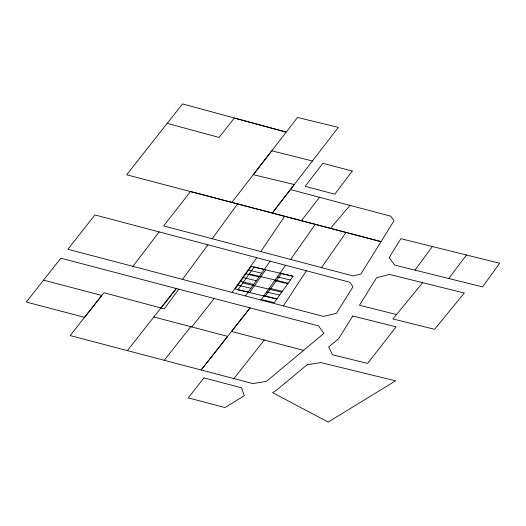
<?xml version="1.0" encoding="UTF-8"?>
<svg xmlns="http://www.w3.org/2000/svg" width="526" height="526" viewBox="0 0 526 526"><rect width="100%" height="100%" fill="white"/><g stroke="black" fill="none" stroke-linecap="round" stroke-linejoin="round"><path stroke-width="0.79" d="M283.389 305.895L323.444 316.428L336.476 313.266L352.992 286.729L349.718 282.206L94.91 214.956L67.874 249.271L283.389 305.895L306.382 270.772M260.811 251.566L284.665 216.271M321.531 267.589L346.042 232.446L381.048 241.651L394.073 220.723L390.772 216.193L290.319 189.544M290.622 259.436L315.278 224.346L346.042 232.446M232.084 292.423L256.8 257.694M245.464 295.941L270.167 261.218M249.541 292.574L265.729 269.818M260.909 299.991L285.598 265.295M265.222 296.296L281.41 273.54M212.221 238.745L237.594 203.884L315.278 224.346M182.496 279.391L207.967 244.8M178.801 289.182L164.237 308.847L103.938 292.726L70.175 335.588L252.822 383.572L266.386 381.416L323.944 333.372L318.454 325.864L176.302 288.524L127.371 350.618M414.968 270.114L432.411 246.53L499.7 263.256L482.559 286.9L394.75 265.091L389.135 257.602L400.904 238.699L432.411 246.53M448.711 278.504L466.496 254.992M132.907 266.353L159.161 231.913M272.238 213.115L294.251 184.534L253.295 174.685L271.738 150.817L312.418 160.989M272.297 213.043L338.349 127.364L297.532 117.476L286.256 132.072L182.515 103.924L126.648 174.783L301.47 220.716L319.512 197.289M231.802 202.457L286.183 132.144L234.32 118.067L219.053 137.424L167.189 123.354M160.976 307.986L176.282 288.518L60.865 258.187L26.3 302.042L84.561 317.342L101.801 295.434L43.579 280.141M164.257 360.303L190.767 326.685M191.747 326.948L214.2 298.479M233.899 378.602L264.289 340.039M422.641 282.666L392.915 318.953L434.588 329.315L464.3 293.015L389.556 274.454L376.609 277.708L359.449 305.284L396.551 314.528M301.47 220.716L330.578 228.363L349.961 205.364M264.341 269.411L251.277 266.307L235.168 288.945L248.239 292.042M280.023 273.125L293.094 276.229L274.302 302.634L261.231 299.537M293.041 276.295L254.104 267.063L237.91 289.813L276.854 299.051M248.588 270.081L261.659 273.185M277.34 276.9L290.405 280.003M249.225 273.908L288.169 283.146M245.905 273.855L258.976 276.952M274.657 280.674L287.722 283.77M243.222 277.629L256.287 280.726M240.54 281.397L253.604 284.5M269.286 288.215L282.357 291.319M242.788 282.962L281.726 292.2M237.857 285.171L250.922 288.268M266.603 291.989L279.668 295.086M263.92 295.763L276.985 298.86M237.594 203.884L190.543 191.51L163.632 225.917L353.117 275.933L360.889 274.053L381.048 241.651L330.578 228.363M303.824 350.434L231.545 331.446L250.106 307.907L201.136 369.995L227.646 336.37L153.888 316.994M352.775 315.988L338.613 338.751L328.658 346.982L332.577 354.826L367.621 363.387L396.111 326.843L352.775 315.988M352.216 171.022L334.832 194.186L305.185 186.316L322.885 163.343L352.216 171.022M203.93 377.911L188.209 397.873L225.069 407.551L244.288 395.716L241.493 387.761L203.93 377.911M307.125 364.814L276.314 390.331L272.56 392.639L328.178 422.076L395.591 380.824L320.709 362.559L307.125 364.814"/></g></svg>
